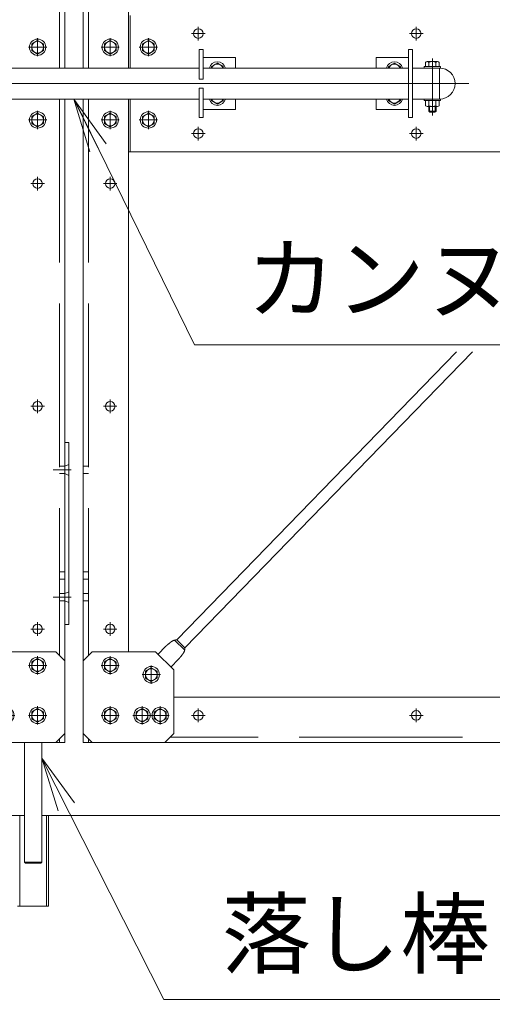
# Model space of a CAD drawing. Units: millimetres, scale not verified. Extents: x -6300 to 6300, y -4455 to 4455.
# Drawn here: x -2219 to -1699, y -1040 to 38 of the extents above; entities that cross this region are included whole.
import ezdxf
from ezdxf.enums import TextEntityAlignment as Align

# ---------------------------------------------------------------- set-up
doc = ezdxf.new("R2010")
doc.units = ezdxf.units.MM
doc.header["$LTSCALE"] = 30
doc.linetypes.add('DASHED', pattern=[7.5, 6, -1.5])
doc.linetypes.add('USER1', pattern=[50.8, 31.75, -6.35, 6.35, -6.35])
for name, color, linetype, lineweight in [('0-1_D-STR1', 1, 'Continuous', 18), ('0-2_D-BMK', 2, 'USER1', 13), ('0-4_D-BGD', 7, 'Continuous', 9), ('0-6_D-STR-DIM', 7, 'Continuous', 9), ('0-7_0', 7, 'Continuous', 9), ('0-8_D-STR-TXT', 7, 'Continuous', 9), ('0-9_D-STR3', 3, 'Continuous', 13)]:
    doc.layers.add(name, color=color, linetype=linetype, lineweight=lineweight)
doc.styles.add('ＭＳ ゴシック', font='')
doc.styles.get('ＭＳ ゴシック').set_extended_font_data('MS Gothic')

# ---------------------------------------------------------------- blocks, each defined once
blk = doc.blocks.new('U29')
at = {"layer": '0-2_D-BMK'}
for p, q in [((300, 0), (-300, 0)), ((0, -300), (0, 300))]:
    blk.add_line(p, q, dxfattribs=at)
at = {"layer": '0-9_D-STR3'}
blk.add_lwpolyline([(194.9, 112.5), (0, 225), (-194.9, 112.5), (-194.9, -112.5), (0, -225), (194.9, -112.5)], close=True, dxfattribs=at)
for radius in [270, 194.9]:
    blk.add_circle((0, 0), radius, dxfattribs=at)
blk = doc.blocks.new('U50')
at = {"layer": '0-9_D-STR3'}
blk.add_line((2700, -2400), (2100, -3000), dxfattribs=at)
blk.add_lwpolyline([(2700, -2400), (2700, -300), (2400, 0), (0, 0), (-300, -300), (-300, -2700), (0, -3000), (2100, -3000)], dxfattribs=at)
at = {"layer": '0-6_D-STR-DIM'}
for p in [(600, -900), (1650.1, -900), (2250.1, -900), (600, -2550), (1956.2, -2243.8)]:
    blk.add_blockref('U29', p, dxfattribs=at)
blk = doc.blocks.new('_Open')
at = {"layer": '0-7_0'}
blk.add_line((-30, 5), (0, 0), dxfattribs=at)
blk.add_lwpolyline([(-30, -5), (0, 0), (-30, 0)], dxfattribs=at)

msp = doc.modelspace()

# ---------------------------------------------------------------- linework, layer by layer
at = {"layer": '0-1_D-STR1', "linetype": 'DASHED'}
for p, q in [((-2175.41, 596.16), (-2175.41, -15.84)), ((-2143.41, 596.16), (-2143.41, -15.84)), ((-2175.41, -49.84), (-2175.41, -661.84)), ((-2143.41, -49.84), (-2143.41, -661.84)), ((-2175.41, -453.84), (-2169.41, -453.84)), ((-2175.41, -461.84), (-2169.41, -461.84)), ((-2149.41, -453.84), (-2143.41, -453.84)), ((-2149.41, -461.84), (-2143.41, -461.84)), ((-2175.41, -569.84), (-2169.41, -569.84)), ((-2149.41, -569.84), (-2143.41, -569.84)), ((-2175.41, -577.84), (-2169.41, -577.84)), ((-2149.41, -577.84), (-2143.41, -577.84)), ((-2175.41, -593.84), (-2169.41, -593.84)), ((-2175.41, -601.84), (-2169.41, -601.84)), ((-2149.41, -593.84), (-2143.41, -593.84)), ((-2149.41, -601.84), (-2143.41, -601.84)), ((-2175.41, -753.84), (-2175.41, -757.84)), ((-2143.41, -753.84), (-2143.41, -757.84)), ((-831.41, -751.84), (-2053.41, -751.84))]:
    msp.add_line(p, q, dxfattribs=at)
at = {"layer": '0-1_D-STR1'}
for p, q in [((-2169.41, 602.16), (-2169.41, -15.84)), ((-2149.41, 602.16), (-2149.41, -15.84)), ((-2099.41, 592.16), (-2099.41, -15.84)), ((-2097.41, 42.16), (-2097.41, -15.84)), ((-2169.41, -49.84), (-2169.41, -667.84)), ((-2149.41, -49.84), (-2149.41, -667.84)), ((-2099.41, -49.84), (-2099.41, -657.84)), ((-2097.41, -49.84), (-2097.41, -107.84)), ((-2099.41, -107.84), (-785.41, -107.84)), ((-835.41, -707.84), (-2049.41, -707.84)), ((-2169.41, -747.84), (-2169.41, -757.84)), ((-2149.41, -747.84), (-2149.41, -757.84)), ((-2169.41, -757.84), (-2179.41, -757.84)), ((-2149.41, -757.84), (-2139.41, -757.84)), ((-825.41, -757.84), (-2059.41, -757.84))]:
    msp.add_line(p, q, dxfattribs=at)
at = {"layer": '0-2_D-BMK'}
for p, q in [((-2014.97, 22.16), (-2029.85, 22.16)), ((-2022.41, 29.6), (-2022.41, 14.72)), ((-1774.97, 22.16), (-1789.85, 22.16)), ((-1782.41, 29.6), (-1782.41, 14.72)), ((-1764.66, -5.09), (-1764.66, -67.99)), ((-1724.66, -32.84), (-2654.66, -32.84)), ((-2022.41, -95.28), (-2022.41, -80.4)), ((-1782.41, -95.28), (-1782.41, -80.4)), ((-2014.97, -87.84), (-2029.85, -87.84)), ((-1774.97, -87.84), (-1789.85, -87.84)), ((-2199.41, -135.4), (-2199.41, -150.28)), ((-2119.41, -135.4), (-2119.41, -150.28)), ((-2206.85, -142.84), (-2191.97, -142.84)), ((-2126.85, -142.84), (-2111.97, -142.84)), ((-2206.85, -387.84), (-2191.97, -387.84)), ((-2199.41, -380.4), (-2199.41, -395.28)), ((-2126.85, -387.84), (-2111.97, -387.84)), ((-2119.41, -380.4), (-2119.41, -395.28)), ((-2162.41, -457.84), (-2182.41, -457.84)), ((-2162.41, -597.84), (-2182.41, -597.84)), ((-2206.85, -632.84), (-2191.97, -632.84)), ((-2199.41, -625.4), (-2199.41, -640.28)), ((-2126.85, -632.84), (-2111.97, -632.84)), ((-2119.41, -625.4), (-2119.41, -640.28)), ((-2022.41, -720.4), (-2022.41, -735.28)), ((-1782.41, -720.4), (-1782.41, -735.28)), ((-2029.85, -727.84), (-2014.97, -727.84)), ((-1789.85, -727.84), (-1774.97, -727.84))]:
    msp.add_line(p, q, dxfattribs=at)
at = {"layer": '0-4_D-BGD'}
for p, q in [((-3459.41, -837.84), (-2213.91, -837.84)), ((-859.41, -837.84), (-2194.91, -837.84))]:
    msp.add_line(p, q, dxfattribs=at)
at = {"layer": '0-8_D-STR-TXT'}
for points in [[(-1132.08, -320.09), (-2026.61, -320.09), (-2158.53, -51.63)], [(-1451.37, -1040.26), (-2060.37, -1040.26), (-2194.01, -776.74)]]:
    msp.add_lwpolyline(points, dxfattribs=at)
at = {"layer": '0-9_D-STR3'}
for p, q in [((-2021.41, 4.66), (-2021.41, -27.84)), ((-2021.41, 4.66), (-2016.91, 4.66)), ((-2016.91, 4.66), (-2016.91, -27.84)), ((-1790.91, 4.66), (-1790.91, -70.34)), ((-1786.41, 4.66), (-1790.91, 4.66)), ((-1786.41, 4.66), (-1786.41, -70.34)), ((-2016.91, -4.34), (-1981.41, -4.34)), ((-2001.41, -10.34), (-2007.91, -14.08)), ((-2001.41, -10.34), (-1994.91, -14.08)), ((-1981.41, -4.34), (-1981.41, -15.84)), ((-1826.41, -4.34), (-1826.41, -15.84)), ((-1790.91, -4.34), (-1826.41, -4.34)), ((-1806.41, -10.34), (-1812.91, -14.08)), ((-1806.41, -10.34), (-1799.91, -14.08)), ((-1772.16, -9.82), (-1772.16, -14.24)), ((-1759.03, -8.74), (-1770.29, -8.74)), ((-1768.42, -9.82), (-1768.42, -14.24)), ((-1760.9, -9.82), (-1760.9, -14.24)), ((-1757.16, -9.82), (-1757.16, -14.24)), ((-2021.41, -15.84), (-2297.41, -15.84)), ((-1790.91, -15.84), (-2016.91, -15.84)), ((-2007.91, -14.08), (-2007.91, -15.84)), ((-1994.91, -14.08), (-1994.91, -15.84)), ((-1812.91, -14.08), (-1812.91, -15.84)), ((-1799.91, -14.08), (-1799.91, -15.84)), ((-1757.16, -15.84), (-1786.41, -15.84)), ((-1757.16, -14.24), (-1772.16, -14.24)), ((-1756.66, -15.84), (-1756.66, -49.84)), ((-1756.66, -15.84), (-1756.66, -49.84)), ((-2016.91, -27.84), (-2021.41, -27.84)), ((-2021.41, -37.84), (-2021.41, -70.34)), ((-2016.91, -37.84), (-2021.41, -37.84)), ((-2016.91, -37.84), (-2016.91, -70.34)), ((-2021.41, -49.84), (-2297.41, -49.84)), ((-1790.91, -49.84), (-2016.91, -49.84)), ((-2007.91, -49.84), (-2007.91, -51.6)), ((-2001.41, -55.34), (-2007.91, -51.6)), ((-2001.41, -55.34), (-1994.91, -51.6)), ((-1994.91, -49.84), (-1994.91, -51.6)), ((-1981.41, -49.84), (-1981.41, -61.34)), ((-1826.41, -49.84), (-1826.41, -61.34)), ((-1812.91, -49.84), (-1812.91, -51.6)), ((-1806.41, -55.34), (-1812.91, -51.6)), ((-1806.41, -55.34), (-1799.91, -51.6)), ((-1799.91, -49.84), (-1799.91, -51.6)), ((-1756.66, -49.84), (-1786.41, -49.84)), ((-1757.16, -51.44), (-1772.16, -51.44)), ((-1772.16, -51.44), (-1772.16, -57.24)), ((-1768.41, -51.44), (-1768.41, -57.24)), ((-1760.91, -51.44), (-1760.91, -57.24)), ((-1757.16, -51.44), (-1757.16, -57.24)), ((-2016.91, -61.34), (-1981.41, -61.34)), ((-1790.91, -61.34), (-1826.41, -61.34)), ((-1758.88, -57.94), (-1770.43, -57.94)), ((-1768.66, -57.94), (-1768.66, -63.04)), ((-1767.91, -57.94), (-1767.91, -63.04)), ((-1761.86, -64.24), (-1767.46, -64.24)), ((-1760.66, -63.04), (-1761.86, -64.24)), ((-1761.41, -57.94), (-1761.41, -63.04)), ((-1760.66, -57.94), (-1760.66, -63.04)), ((-2021.41, -70.34), (-2016.91, -70.34)), ((-1786.41, -70.34), (-1790.91, -70.34)), ((-1738.15, -327.89), (-2046.2, -644.71)), ((-1720.43, -327.89), (-2037.09, -653.57)), ((-2164.91, -451.84), (-2169.41, -453.87)), ((-2164.91, -463.84), (-2169.38, -461.84)), ((-2164.91, -591.84), (-2169.41, -593.87)), ((-2164.91, -603.84), (-2169.38, -601.84)), ((-2169.41, -627.84), (-2164.91, -627.84)), ((-2048.64, -645.13), (-2037.44, -656.02)), ((-2046.2, -644.71), (-2037.09, -653.57)), ((-2066.69, -660.55), (-2058.58, -652.21)), ((-2052.55, -674.7), (-2044.24, -666.15)), ((-2213.91, -757.84), (-2213.91, -889.34)), ((-2194.91, -757.84), (-2194.91, -889.34)), ((-2219.11, -837.84), (-2219.11, -937.84)), ((-2189.71, -937.84), (-2189.71, -837.84)), ((-2213.91, -889.34), (-2194.91, -889.34)), ((-2212.91, -890.34), (-2213.91, -889.34)), ((-2212.91, -890.34), (-2195.91, -890.34)), ((-2194.91, -889.34), (-2195.91, -890.34))]:
    msp.add_line(p, q, dxfattribs=at)
for points in [[(-1755.66, -14.24), (-1773.66, -14.24), (-1773.66, -15.84), (-1755.66, -15.84)], [(-1755.66, -49.84), (-1773.66, -49.84), (-1773.66, -51.44), (-1755.66, -51.44)]]:
    msp.add_lwpolyline(points, close=True, dxfattribs=at)
for points in [[(-1760.66, -63.04), (-1768.66, -63.04), (-1767.46, -64.24)], [(-2169.41, -427.84), (-2164.91, -427.84), (-2164.91, -627.84)], [(-2046.2, -644.71), (-2046.44, -644.75), (-2046.69, -644.79), (-2046.93, -644.82), (-2047.18, -644.86), (-2047.42, -644.9), (-2047.66, -644.93), (-2047.91, -644.98), (-2048.15, -645.02), (-2048.39, -645.07), (-2048.63, -645.12), (-2048.87, -645.18), (-2049.1, -645.25), (-2049.33, -645.32), (-2049.56, -645.4), (-2049.79, -645.49), (-2050.01, -645.58), (-2050.24, -645.68), (-2050.46, -645.79), (-2050.67, -645.9), (-2050.89, -646.01), (-2051.1, -646.14), (-2051.31, -646.26), (-2051.52, -646.39), (-2051.73, -646.53), (-2051.94, -646.66), (-2052.14, -646.8), (-2052.35, -646.95), (-2052.55, -647.1), (-2052.75, -647.25), (-2052.95, -647.4), (-2053.14, -647.55), (-2053.34, -647.71), (-2053.54, -647.86), (-2053.73, -648.02), (-2053.93, -648.18), (-2054.12, -648.34), (-2054.31, -648.5), (-2054.5, -648.66), (-2054.7, -648.82)], [(-2054.7, -648.82), (-2054.89, -648.97), (-2055.08, -649.13), (-2055.27, -649.29), (-2055.46, -649.45), (-2055.64, -649.61), (-2055.83, -649.77), (-2056.02, -649.93), (-2056.21, -650.09), (-2056.39, -650.25), (-2056.58, -650.41), (-2056.76, -650.57), (-2056.95, -650.73), (-2057.13, -650.89), (-2057.31, -651.05), (-2057.5, -651.22), (-2057.68, -651.38), (-2057.86, -651.54), (-2058.04, -651.71), (-2058.22, -651.87), (-2058.4, -652.04), (-2058.58, -652.21)], [(-2037.09, -653.57), (-2037.12, -653.81), (-2037.15, -654.06), (-2037.18, -654.3), (-2037.21, -654.55), (-2037.24, -654.79), (-2037.27, -655.04), (-2037.31, -655.28), (-2037.35, -655.52), (-2037.39, -655.77), (-2037.44, -656.01), (-2037.49, -656.25), (-2037.55, -656.48), (-2037.62, -656.72), (-2037.69, -656.95), (-2037.77, -657.18), (-2037.86, -657.4), (-2037.95, -657.63), (-2038.05, -657.85), (-2038.15, -658.07), (-2038.26, -658.29), (-2038.38, -658.51), (-2038.5, -658.72), (-2038.62, -658.94), (-2038.75, -659.15), (-2038.88, -659.36), (-2039.02, -659.57), (-2039.16, -659.77), (-2039.3, -659.98), (-2039.44, -660.18), (-2039.59, -660.39), (-2039.74, -660.59), (-2039.89, -660.79), (-2040.04, -660.99), (-2040.19, -661.19), (-2040.34, -661.39), (-2040.5, -661.58), (-2040.65, -661.78), (-2040.8, -661.98), (-2040.96, -662.17)], [(-2040.96, -662.17), (-2041.11, -662.37), (-2041.26, -662.56), (-2041.42, -662.76), (-2041.57, -662.95), (-2041.72, -663.14), (-2041.88, -663.34), (-2042.03, -663.53), (-2042.19, -663.72), (-2042.34, -663.91), (-2042.5, -664.1), (-2042.65, -664.29), (-2042.81, -664.48), (-2042.96, -664.67), (-2043.12, -664.85), (-2043.28, -665.04), (-2043.44, -665.23), (-2043.59, -665.41), (-2043.75, -665.6), (-2043.91, -665.78), (-2044.08, -665.97), (-2044.24, -666.15)], [(-2221.41, -937.84), (-2187.41, -937.84), (-2187.41, -837.84)]]:
    msp.add_lwpolyline(points, dxfattribs=at)
for centre in [(-2022.41, 22.16), (-1782.41, 22.16), (-2022.41, -87.84), (-1782.41, -87.84), (-2199.41, -142.84), (-2119.41, -142.84), (-2199.41, -387.84), (-2119.41, -387.84), (-2199.41, -632.84), (-2119.41, -632.84), (-2022.41, -727.84), (-1782.41, -727.84)]:
    msp.add_circle(centre, 5.25, dxfattribs=at)
for centre, radius, start, end in [((-2001.41, -17.84), 9, 12.83959, 167.16041), ((-1806.41, -17.84), 9, 12.83959, 167.16041), ((-1770.29, -10.9), 2.16, 30, 150), ((-1764.66, -15.82), 7.08, 57.93138, 122.06862), ((-1759.03, -10.9), 2.16, 30, 150), ((-2001.41, -17.84), 6.5, 17.92021, 162.07979), ((-1806.41, -17.84), 6.5, 17.92021, 162.07979), ((-1756.66, -32.84), 17, 270, 90), ((-2001.41, -47.84), 9, 192.83959, 347.16041), ((-2001.41, -47.84), 6.5, 197.92021, 342.07979), ((-1806.41, -47.84), 9, 192.83959, 347.16041), ((-1806.41, -47.84), 6.5, 197.92021, 342.07979), ((-1770.29, -55.09), 2.85, 228.86505, 311.13495), ((-1764.66, -47.54), 10.39, 248.85295, 291.14705), ((-1759.04, -55.09), 2.85, 228.83491, 311.16509)]:
    msp.add_arc(centre, radius, start, end, dxfattribs=at)

# ---------------------------------------------------------------- block references
at = {"layer": '0-6_D-STR-DIM', "xscale": 0.03333333, "yscale": 0.03333333}
for p in [(-2199.41, 7.16), (-2119.41, 7.16), (-2077.41, 7.16), (-2199.41, -72.84), (-2119.41, -72.84), (-2077.41, -72.84)]:
    msp.add_blockref('U29', p, dxfattribs=at)
at = {"layer": '0-6_D-STR-DIM', "yscale": 0.03333333, "rotation": 180}
for p, xscale in [((-2179.41, -757.84), 0.03333333), ((-2139.41, -757.84), -0.03333333)]:
    msp.add_blockref('U50', p, dxfattribs=dict(at, xscale=xscale))
at = {"layer": '0-8_D-STR-TXT', "xscale": 2, "yscale": 2}
for p, rotation in [((-2159.41, -49.84), 116.16876), ((-2194.91, -774.95), 116.89092)]:
    msp.add_blockref('_Open', p, dxfattribs=dict(at, rotation=rotation))

# ---------------------------------------------------------------- texts
at = {"layer": '0-8_D-STR-TXT', "style": 'ＭＳ ゴシック'}
for s, p in [('カンヌキ φ34x2.3', (-1969.68, -305.15)), ('落し棒 φ19', (-1996.7, -1025.86))]:
    msp.add_text(s, height=72.14, dxfattribs=at).set_placement(p, align=Align.BOTTOM_LEFT)

doc.saveas('drawing.dxf')
